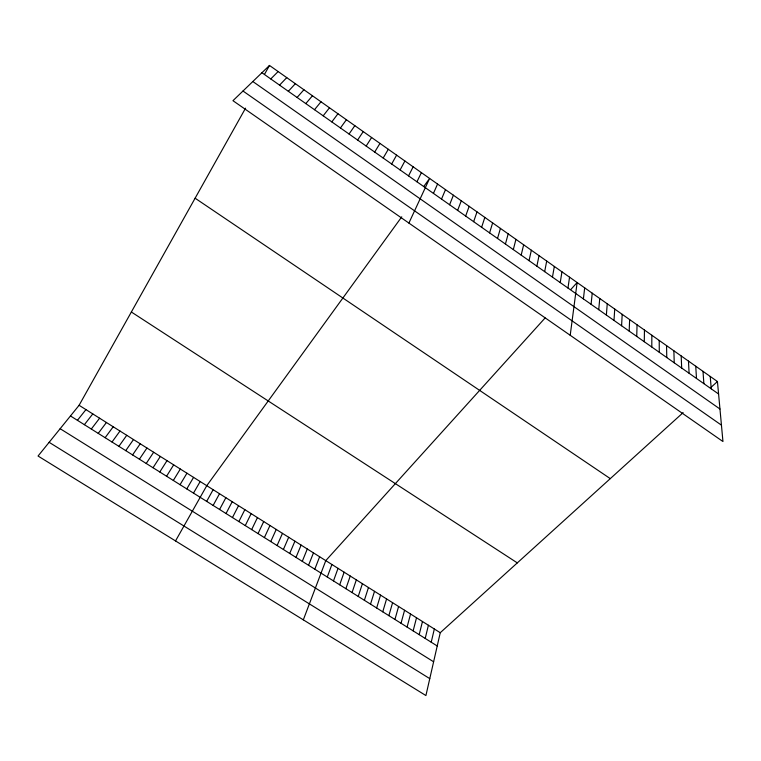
<?xml version="1.0" encoding="UTF-8"?>
<svg xmlns="http://www.w3.org/2000/svg" width="761" height="761" viewBox="0 0 761 761"><rect width="100%" height="100%" fill="white"/><g stroke="black" fill="none" stroke-linecap="round" stroke-linejoin="round"><path stroke-width="1.14" d="M651.797 347.016L651.844 335.249M644.282 341.727L644.462 330.036M636.738 336.419L637.052 324.814M629.176 331.102L629.632 319.572M621.594 325.765L622.194 314.322M613.994 320.419L614.726 309.061M606.374 315.064L607.249 303.782M598.736 309.679L599.754 298.483M591.078 304.295L592.229 293.185M583.392 298.892L584.686 287.858M570.208 335.278L577.133 282.521L570.883 289.427M567.972 288.038L569.551 277.175M560.229 282.588L561.951 271.81M552.457 277.128L554.331 266.436M544.676 271.648L546.693 261.052M536.866 266.16L539.026 255.639M529.038 260.652L531.349 250.226M683.121 412.633L440.248 632.714L425.913 695.554L38.05 456.029L79.096 405.29L245.556 108.167M431.221 642.208L434.331 628.995M521.19 255.125L523.644 244.785M425.209 638.431L428.405 625.257M419.187 634.655L422.469 621.518M513.323 249.589L515.929 239.344M413.147 630.869L416.514 617.77M407.087 627.074L410.55 614.013M505.428 244.043L508.186 233.874M401.028 623.269L404.576 610.255M394.949 619.454L398.593 606.479M388.861 615.639L392.59 602.702M497.523 238.469L500.424 228.395M382.754 611.815L386.578 598.917M376.647 607.982L380.548 595.121M489.58 232.895L492.633 222.906M370.521 604.139L374.517 591.326M364.376 600.286L368.467 587.511M481.627 227.292L484.833 217.399M358.222 596.424L362.407 583.697M352.058 592.562L356.329 579.872M473.646 221.679L477.004 211.881M345.884 588.691L350.241 576.039M339.691 584.8L344.143 572.196M333.489 580.909L338.036 568.353M465.646 216.048L469.166 206.345M327.278 577.019L331.91 564.491M303.325 619.844L325.775 560.629L545.123 317.946M457.627 210.407L461.299 200.79M314.807 569.19L319.63 556.757M308.547 565.271L313.465 552.876M449.589 204.747L453.404 195.225M302.279 561.342L307.292 548.995M296 557.404L301.109 545.095M441.523 199.078L445.499 189.641M289.703 553.456L294.907 541.195M283.396 549.499L288.695 537.276M277.08 545.532L282.474 533.356M433.437 193.389L437.565 184.048M270.745 541.566L276.233 529.428M408.895 223.068L429.613 178.435L424.048 186.103M264.39 537.58L269.984 525.499M258.036 533.594L263.715 521.551M251.663 529.599L257.446 517.604M416.942 181.784L421.394 172.633M245.27 525.594L251.149 513.637M238.868 521.58L244.852 509.67M408.543 175.877L413.156 166.821M232.457 517.556L238.535 505.694M226.027 513.523L232.21 501.708M400.115 169.941L404.9 160.99M219.587 509.48L225.865 497.713M213.137 505.437L219.51 493.718M206.669 501.375L213.137 489.703M264.704 73.988L269.489 65.446L717.442 381.537L722.95 441.532L232.961 100.69L269.489 65.446M391.658 163.996L396.614 155.149M175.525 540.928L206.764 485.689L401.751 216.847M193.494 493.118L200.172 481.532M383.183 158.031L388.3 149.289M186.787 488.914L193.57 477.375M180.062 484.69L186.949 473.209M173.327 480.467L180.319 469.033M374.688 152.057L379.967 143.41M166.573 476.234L173.67 464.847M159.8 471.991L167.011 460.652M366.165 146.055L371.615 137.513M153.028 467.739L160.333 456.448M146.226 463.478L153.646 452.243M357.613 140.043L363.235 131.596M139.415 459.206L146.94 448.02M132.585 454.926L140.224 443.787M349.042 134.012L354.835 125.67M125.746 450.636L133.489 439.544M118.887 446.336L126.745 435.302M112.019 442.017L119.981 431.04M340.443 127.962L346.407 119.724M105.132 437.699L113.208 426.769M331.825 121.903L337.96 113.76M98.226 433.37L106.416 422.498M91.31 429.033L99.605 418.208M84.376 424.686L92.785 413.917M323.178 115.815L329.484 107.786M77.432 420.329L85.945 409.608M314.502 109.717L320.99 101.784M305.808 103.591L312.467 95.772M297.085 97.456L303.924 89.741M288.333 91.301L295.354 83.7M279.563 85.137L286.754 77.632M270.764 78.944L278.136 71.553M710.593 387.739L717.442 381.537M49.142 442.322L429.775 678.631M60.148 428.709L433.618 661.785M70.469 415.963L437.223 645.975M79.096 405.29L440.248 632.714M131.358 312L517.309 562.893M195.111 198.212L610.293 478.631M242.987 91.016L721.447 425.152M252.833 81.522L719.963 409.009M261.946 72.733L718.584 394.008M710.232 376.448L711.24 388.833M702.993 371.339L703.877 383.658M695.744 366.222L696.496 378.464M688.477 361.095L689.095 373.251M681.19 355.948L681.675 368.039M673.875 350.792L674.236 362.797M666.55 345.627L666.779 357.556M659.207 340.443L659.292 352.286"/></g></svg>
